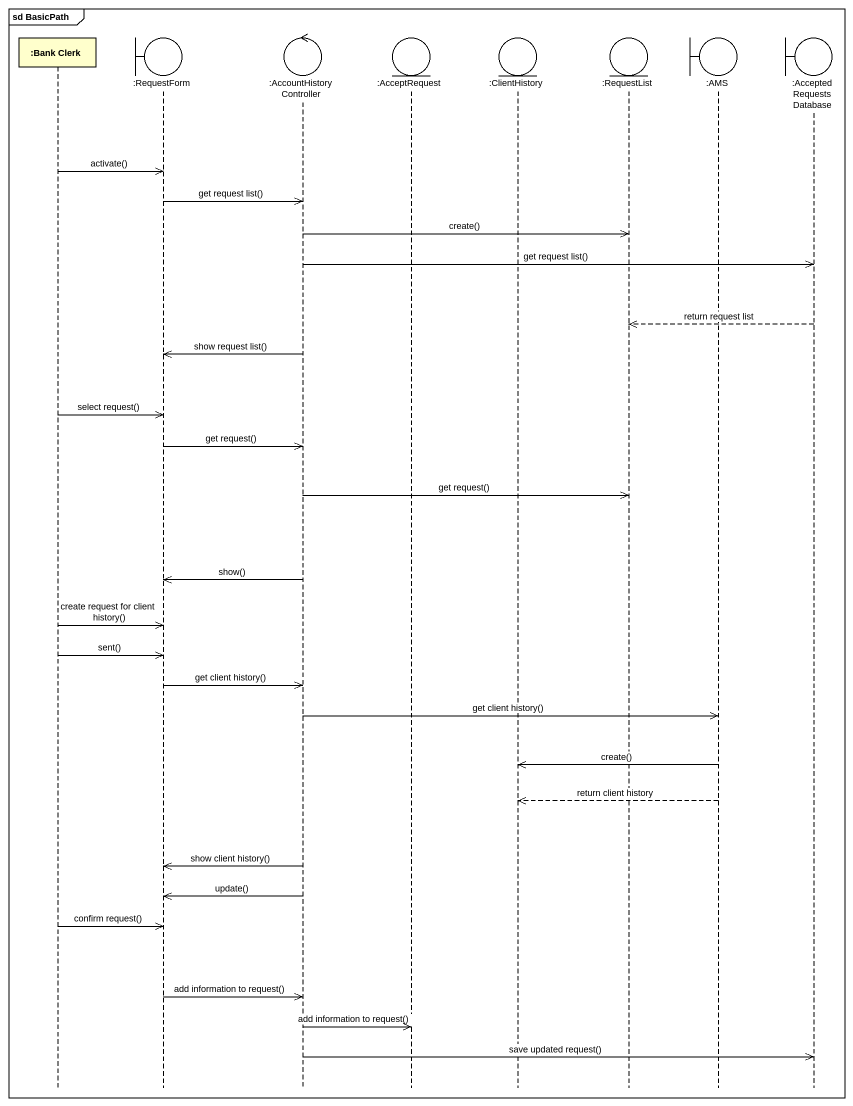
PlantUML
@startuml
mainframe sd BasicPath
hide footbox
participant ":Bank Clerk" as Bank_Clerk
boundary ":RequestForm" as RequestForm
control ":AccountHistoryController" as AccountHistoryController
entity ":AcceptRequest" as AcceptRequest
entity ":ClientHistory" as ClientHistory
entity ":RequestList" as RequestList
boundary ":AMS" as AMS
boundary ":AcceptedRequestsDatabase" as AcceptedRequestsDatabase

Bank_Clerk ->> RequestForm : activate()
RequestForm ->> AccountHistoryController : get request list()
AccountHistoryController ->> RequestList : create()
AccountHistoryController ->> AcceptedRequestsDatabase : get request list()
AcceptedRequestsDatabase -->> RequestList : return request list
AccountHistoryController ->> RequestForm : show request list()
Bank_Clerk ->> RequestForm : select request()
RequestForm ->> AccountHistoryController : get request()
AccountHistoryController ->> RequestList : get request()
AccountHistoryController ->> RequestForm : show()
Bank_Clerk ->> RequestForm : create request for client history()
Bank_Clerk ->> RequestForm : sent()
RequestForm ->> AccountHistoryController : get client history()
AccountHistoryController ->> AMS : get client history()
AMS ->> ClientHistory : create()
AMS -->> ClientHistory : return client history
AccountHistoryController ->> RequestForm : show client history()
AccountHistoryController ->> RequestForm : update()
Bank_Clerk ->> RequestForm : confirm request()
RequestForm ->> AccountHistoryController : add information to request()
AccountHistoryController ->> AcceptRequest : add information to request()
AccountHistoryController ->> AcceptedRequestsDatabase : save updated request()
@enduml
